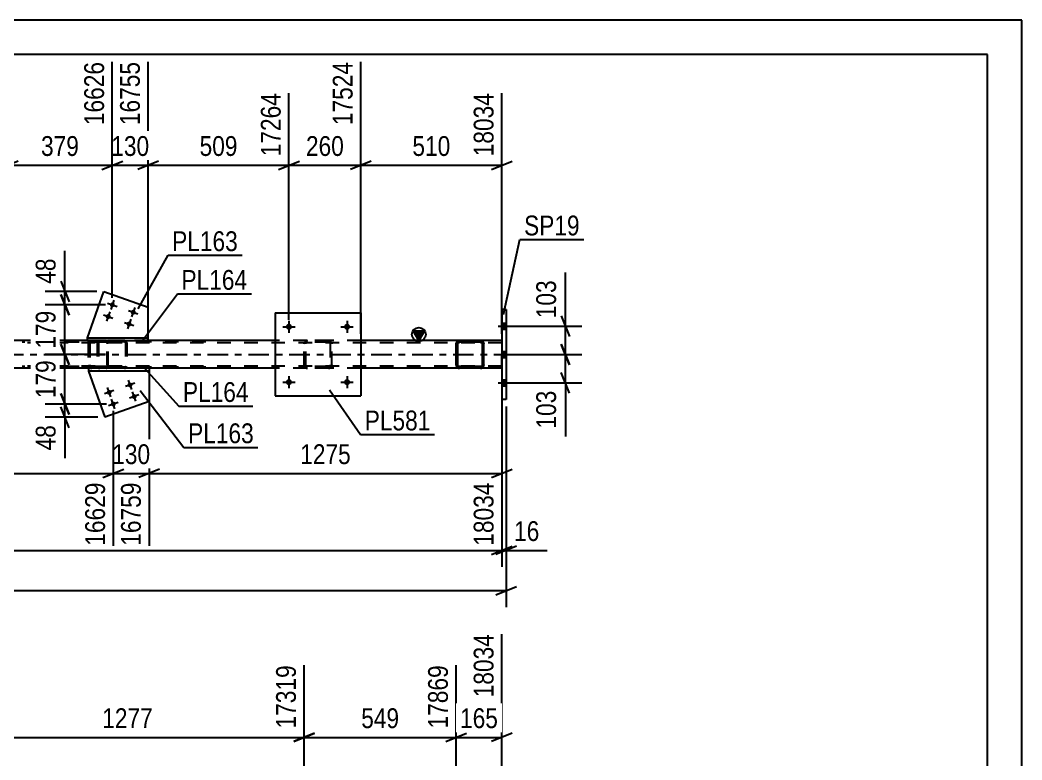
# Model space of a CAD drawing. Header units: millimetres. Extents: x 0 to 841, y 0 to 594.
# Drawn here: x 696.1 to 841, y 487.1 to 594 of the extents above; entities that cross this region are included whole.
import ezdxf

# ---------------------------------------------------------------- set-up
doc = ezdxf.new("R2010")
doc.units = ezdxf.units.MM
doc.linetypes.add('DXK_LINE_DOT2', pattern=[3.9198, 1.9599, -1.9599])
doc.linetypes.add('DXK_LINE_DOT3', pattern=[5.9187, 2.979, -0.9799, 0.9799, -0.9799])
doc.styles.add('Arial Narrow', font='ARIALN.TTF', dxfattribs={"height": 0.2})

# ---------------------------------------------------------------- blocks, each defined once
blk = doc.blocks.new('Unknown-318889357-1133')
at = {"color": 5, "linetype": 'Continuous'}
for p, q in [((841, 594), (0, 594)), ((841, 0), (841, 594)), ((836, 589), (5, 589)), ((836, 5), (836, 589))]:
    blk.add_line(p, q, dxfattribs=at)
blk = doc.blocks.new('Bolt-318889357-5203 - 5170')
at = {"linetype": 'Continuous'}
for points in [[(709.81, 552.74, -1), (709.13, 552.98, -1)], [(712.83, 551.67, -1), (712.15, 551.91, -1)], [(709.21, 551.04, -1), (708.53, 551.28, -1)], [(712.23, 549.97, -1), (711.55, 550.21, -1)]]:
    blk.add_hatch(color=1, dxfattribs=at).paths.add_polyline_path(points)
at = {"color": 1, "linetype": 'Continuous'}
for p, q in [((709.71, 553.54), (709.23, 552.18)), ((708.79, 553.1), (710.15, 552.62)), ((711.81, 552.03), (713.17, 551.55)), ((712.73, 552.47), (712.25, 551.11)), ((708.19, 551.4), (709.55, 550.92)), ((709.11, 551.84), (708.63, 550.48)), ((712.13, 550.77), (711.65, 549.41)), ((711.21, 550.33), (712.56, 549.85))]:
    blk.add_line(p, q, dxfattribs=at)
blk = doc.blocks.new('Bolt-318889357-5251 - 5170')
at = {"linetype": 'Continuous'}
for points in [[(735.45, 541.69, -1), (734.57, 541.69, -1)], [(743.85, 541.69, -1), (742.97, 541.69, -1)]]:
    blk.add_hatch(color=1, dxfattribs=at).paths.add_polyline_path(points)
at = {"color": 1, "linetype": 'Continuous'}
for p, q in [((735.01, 542.57), (735.01, 540.81)), ((743.41, 542.57), (743.41, 540.81)), ((734.13, 541.69), (735.89, 541.69)), ((742.53, 541.69), (744.29, 541.69))]:
    blk.add_line(p, q, dxfattribs=at)
blk = doc.blocks.new('Bolt-318889357-5192 - 5170')
at = {"linetype": 'Continuous'}
for points in [[(708.67, 540.1, -1), (709.35, 540.34, -1)], [(711.69, 541.17, -1), (712.37, 541.41, -1)], [(712.29, 539.48, -1), (712.97, 539.72, -1)], [(709.27, 538.41, -1), (709.95, 538.65, -1)]]:
    blk.add_hatch(color=1, dxfattribs=at).paths.add_polyline_path(points)
at = {"color": 1, "linetype": 'Continuous'}
for p, q in [((712.27, 540.61), (711.79, 541.97)), ((709.69, 540.47), (708.33, 539.98)), ((709.25, 539.55), (708.77, 540.9)), ((712.71, 541.53), (711.35, 541.05)), ((709.85, 537.85), (709.37, 539.21)), ((713.31, 539.84), (711.95, 539.36)), ((712.87, 538.92), (712.39, 540.28)), ((710.29, 538.77), (708.93, 538.29))]:
    blk.add_line(p, q, dxfattribs=at)
blk = doc.blocks.new('Part-318889357-5197 - 5170')
at = {"color": 2, "linetype": 'Continuous'}
for p, q in [((714.79, 543.69), (706.01, 543.69)), ((706.01, 543.69), (706.01, 543.29)), ((714.79, 543.29), (706.01, 543.29)), ((714.79, 543.69), (714.79, 543.29))]:
    blk.add_line(p, q, dxfattribs=at)
blk = doc.blocks.new('Part-318889357-5202 - 5170')
at = {"color": 2, "linetype": 'Continuous'}
for p, q in [((706.01, 543.29), (708.38, 536.61)), ((714.79, 543.29), (714.79, 538.88)), ((714.79, 538.88), (708.38, 536.61))]:
    blk.add_line(p, q, dxfattribs=at)
at = {"color": 7, "linetype": 'DXK_LINE_DOT2'}
blk.add_line((714.79, 543.29), (706.01, 543.29), dxfattribs=at)
blk = doc.blocks.new('Part-318889357-5208 - 5170')
at = {"color": 2, "linetype": 'Continuous'}
for p, q in [((705.87, 548.09), (708.24, 554.78)), ((708.24, 554.78), (714.65, 552.51)), ((714.65, 548.09), (714.65, 552.51))]:
    blk.add_line(p, q, dxfattribs=at)
at = {"color": 7, "linetype": 'DXK_LINE_DOT2'}
blk.add_line((705.87, 548.09), (714.65, 548.09), dxfattribs=at)
blk = doc.blocks.new('Bolt-318889357-5250 - 5170')
at = {"linetype": 'Continuous'}
for points in [[(735.45, 549.69, -1), (734.57, 549.69, -1)], [(743.85, 549.69, -1), (742.97, 549.69, -1)]]:
    blk.add_hatch(color=1, dxfattribs=at).paths.add_polyline_path(points)
at = {"color": 1, "linetype": 'Continuous'}
for p, q in [((735.01, 550.57), (735.01, 548.81)), ((743.41, 550.57), (743.41, 548.81)), ((734.13, 549.69), (735.89, 549.69)), ((742.53, 549.69), (744.29, 549.69))]:
    blk.add_line(p, q, dxfattribs=at)
blk = doc.blocks.new('Part-318889357-5302 - 5170')
at = {"color": 7, "linetype": 'DXK_LINE_DOT2'}
for p, q in [((737.51, 547.66), (737.69, 547.69)), ((737.69, 547.69), (737.51, 547.66)), ((740.73, 547.69), (737.69, 547.69)), ((740.73, 547.69), (740.91, 547.66)), ((740.91, 547.66), (740.73, 547.69)), ((737.21, 547.21), (737.25, 547.4)), ((737.25, 547.4), (737.21, 547.21)), ((737.21, 544.17), (737.21, 547.21)), ((737.45, 547.21), (737.47, 547.3)), ((737.45, 544.17), (737.45, 547.21)), ((737.47, 547.3), (737.52, 547.38)), ((737.52, 547.38), (737.6, 547.43)), ((737.6, 547.43), (737.69, 547.45)), ((740.73, 547.45), (737.69, 547.45)), ((740.73, 547.45), (740.82, 547.43)), ((740.82, 547.43), (740.9, 547.38)), ((740.9, 547.38), (740.95, 547.3)), ((740.95, 547.3), (740.97, 547.21)), ((740.97, 547.21), (740.97, 544.17)), ((741.17, 547.4), (741.21, 547.21)), ((741.21, 547.21), (741.17, 547.4)), ((741.21, 544.17), (741.21, 547.21)), ((737.25, 543.99), (737.21, 544.17)), ((737.21, 544.17), (737.25, 543.99)), ((737.47, 544.08), (737.45, 544.17)), ((737.52, 544), (737.47, 544.08)), ((737.69, 543.69), (737.51, 543.73)), ((737.51, 543.73), (737.69, 543.69)), ((737.6, 543.95), (737.52, 544)), ((737.69, 543.93), (737.6, 543.95)), ((740.73, 543.93), (737.69, 543.93)), ((740.73, 543.69), (737.69, 543.69)), ((740.82, 543.95), (740.73, 543.93)), ((740.91, 543.73), (740.73, 543.69)), ((740.73, 543.69), (740.91, 543.73)), ((740.9, 544), (740.82, 543.95)), ((740.95, 544.08), (740.9, 544)), ((740.97, 544.17), (740.95, 544.08)), ((741.21, 544.17), (741.17, 543.99)), ((741.17, 543.99), (741.21, 544.17))]:
    blk.add_line(p, q, dxfattribs=at)
for centre, start, end in [((737.69, 547.21), 112.5, 157.5), ((737.69, 547.21), 112.5, 157.5), ((740.73, 547.21), 22.5, 67.5), ((740.73, 547.21), 22.5, 67.5), ((737.69, 544.17), 202.5, 247.5), ((737.69, 544.17), 202.5, 247.5), ((740.73, 544.17), 292.5, 337.5), ((740.73, 544.17), 292.5, 337.5)]:
    blk.add_arc(centre, 0.48, start, end, dxfattribs=at)
blk = doc.blocks.new('Part-318889357-5436 - 5170')
at = {"color": 2, "linetype": 'Continuous'}
for p, q in [((733.01, 551.69), (733.01, 539.69)), ((733.01, 551.69), (745.41, 551.69)), ((745.41, 551.69), (745.41, 539.69)), ((733.01, 539.69), (745.41, 539.69))]:
    blk.add_line(p, q, dxfattribs=at)
blk = doc.blocks.new('Part-318889357-5325 - 5170')
at = {"color": 2, "linetype": 'Continuous'}
for p, q in [((705.87, 547.69), (705.87, 548.09)), ((705.87, 548.09), (714.65, 548.09)), ((705.87, 547.69), (714.65, 547.69)), ((714.65, 547.69), (714.65, 548.09))]:
    blk.add_line(p, q, dxfattribs=at)
blk = doc.blocks.new('Part-318889357-5357 - 5170')
at = {"color": 2, "linetype": 'Continuous'}
for p, q in [((766.43, 552.19), (765.79, 552.19)), ((765.79, 552.19), (765.79, 539.19)), ((766.43, 552.19), (766.43, 539.19)), ((766.43, 539.19), (765.79, 539.19))]:
    blk.add_line(p, q, dxfattribs=at)
blk = doc.blocks.new('Part-318889357-5371 - 5170')
at = {"color": 7, "linetype": 'DXK_LINE_DOT2'}
for p, q in [((708.58, 547.69), (696.42, 547.69)), ((706.49, 547.69), (706.29, 547.66)), ((707.3, 547.45), (707.3, 547.69)), ((708.68, 547.66), (708.58, 547.69)), ((708.77, 547.55), (708.68, 547.66)), ((708.58, 547.45), (696.42, 547.45)), ((706, 547.3), (705.98, 547.21)), ((705.98, 547.21), (705.98, 544.17)), ((706.02, 547.4), (706, 547.3)), ((706.23, 547.21), (706.25, 547.3)), ((706.23, 547.21), (706.23, 544.17)), ((706.25, 547.3), (706.31, 547.38)), ((706.31, 547.38), (706.39, 547.43)), ((706.39, 547.43), (706.49, 547.45)), ((708.58, 547.45), (708.63, 547.43)), ((708.63, 547.43), (708.67, 547.38)), ((708.67, 547.38), (708.7, 547.3)), ((708.7, 547.3), (708.71, 547.21)), ((708.71, 544.17), (708.71, 547.21)), ((708.83, 547.4), (708.77, 547.55)), ((708.85, 547.21), (708.83, 547.4)), ((708.85, 544.17), (708.85, 547.21)), ((708.58, 543.93), (696.42, 543.93)), ((708.58, 543.69), (696.42, 543.69)), ((705.98, 544.17), (706, 544.09)), ((706, 544.09), (706.02, 543.99)), ((706.25, 544.08), (706.23, 544.17)), ((706.31, 544), (706.25, 544.08)), ((706.29, 543.73), (706.49, 543.69)), ((706.39, 543.95), (706.31, 544)), ((706.49, 543.93), (706.39, 543.95)), ((707.3, 543.69), (707.3, 543.93)), ((708.63, 543.95), (708.58, 543.93)), ((708.58, 543.69), (708.68, 543.73)), ((708.67, 544), (708.63, 543.95)), ((708.7, 544.08), (708.67, 544)), ((708.68, 543.73), (708.77, 543.83)), ((708.71, 544.17), (708.7, 544.08)), ((708.77, 543.83), (708.83, 543.99)), ((708.83, 543.99), (708.85, 544.17))]:
    blk.add_line(p, q, dxfattribs=at)
for centre, start, end in [((706.47, 547.2), 111.1941, 156.1506), ((706.47, 544.19), 203.8494, 248.8059)]:
    blk.add_arc(centre, 0.492, start, end, dxfattribs=at)
blk = doc.blocks.new('Part-318889357-5373 - 5170')
at = {"color": 7, "linetype": 'DXK_LINE_DOT2'}
for p, q in [((707.64, 547.69), (707.51, 547.67)), ((722.97, 547.69), (707.64, 547.69)), ((711.35, 547.67), (711.22, 547.69)), ((707.33, 547.49), (707.3, 547.37)), ((707.3, 547.37), (707.3, 544.01)), ((707.47, 547.37), (707.48, 547.43)), ((707.47, 547.37), (707.47, 544.01)), ((707.48, 547.43), (707.52, 547.49)), ((707.52, 547.49), (707.58, 547.52)), ((707.58, 547.52), (707.64, 547.53)), ((722.97, 547.53), (707.64, 547.53)), ((711.22, 547.53), (711.28, 547.52)), ((711.28, 547.52), (711.31, 547.5)), ((711.31, 547.5), (711.34, 547.49)), ((711.34, 547.49), (711.37, 547.43)), ((711.37, 547.43), (711.39, 547.37)), ((711.39, 547.37), (711.39, 544.01)), ((711.56, 547.37), (711.53, 547.49)), ((711.56, 547.37), (711.56, 544.01)), ((707.3, 544.01), (707.33, 543.89)), ((707.48, 543.95), (707.47, 544.01)), ((707.52, 543.9), (707.48, 543.95)), ((707.51, 543.72), (707.64, 543.69)), ((707.52, 543.9), (707.55, 543.88)), ((707.55, 543.88), (707.58, 543.86)), ((707.58, 543.86), (707.64, 543.85)), ((722.97, 543.85), (707.64, 543.85)), ((722.97, 543.69), (707.64, 543.69)), ((711.28, 543.86), (711.22, 543.85)), ((711.22, 543.69), (711.35, 543.72)), ((711.34, 543.9), (711.28, 543.86)), ((711.37, 543.95), (711.34, 543.9)), ((711.39, 544.01), (711.37, 543.95)), ((711.53, 543.89), (711.56, 544.01))]:
    blk.add_line(p, q, dxfattribs=at)
for centre, start, end in [((707.63, 547.36), 110.7583, 155.68), ((711.23, 547.36), 24.32, 69.2417), ((707.63, 544.03), 204.32, 249.2417), ((711.23, 544.03), 290.7583, 335.68)]:
    blk.add_arc(centre, 0.331, start, end, dxfattribs=at)
blk = doc.blocks.new('Bolt-318889357-5417 - 5170')
at = {"linetype": 'Continuous'}
for points in [[(766.43, 549.35), (766.43, 550.23), (765.79, 550.23), (765.79, 549.35)], [(766.43, 549.35), (766.43, 550.23), (765.79, 550.23), (765.79, 549.35)], [(766.43, 549.35), (766.43, 550.23), (765.79, 550.23), (765.79, 549.35)], [(766.43, 545.23), (766.43, 546.11), (765.79, 546.11), (765.79, 545.23)], [(766.43, 545.23), (766.43, 546.11), (765.79, 546.11), (765.79, 545.23)], [(766.43, 541.15), (766.43, 542.03), (765.79, 542.03), (765.79, 541.15)], [(766.43, 541.15), (766.43, 542.03), (765.79, 542.03), (765.79, 541.15)], [(766.43, 541.15), (766.43, 542.03), (765.79, 542.03), (765.79, 541.15)]]:
    blk.add_hatch(color=1, dxfattribs=at).paths.add_polyline_path(points)
at = {"color": 1, "linetype": 'Continuous'}
for p, q in [((765.27, 549.79), (768.59, 549.79)), ((765.27, 549.79), (768.59, 549.79)), ((765.27, 549.79), (768.59, 549.79)), ((765.79, 550.23), (766.43, 550.23)), ((765.79, 550.23), (766.43, 550.23)), ((765.79, 550.23), (766.43, 550.23)), ((765.79, 549.35), (766.43, 549.35)), ((765.79, 549.35), (766.43, 549.35)), ((765.79, 549.35), (766.43, 549.35)), ((765.27, 545.67), (768.59, 545.67)), ((765.27, 545.67), (768.59, 545.67)), ((765.79, 546.11), (766.43, 546.11)), ((765.79, 546.11), (766.43, 546.11)), ((765.79, 545.23), (766.43, 545.23)), ((765.79, 545.23), (766.43, 545.23)), ((765.79, 542.03), (766.43, 542.03)), ((765.79, 542.03), (766.43, 542.03)), ((765.79, 542.03), (766.43, 542.03)), ((765.27, 541.59), (768.59, 541.59)), ((765.27, 541.59), (768.59, 541.59)), ((765.27, 541.59), (768.59, 541.59)), ((765.79, 541.15), (766.43, 541.15)), ((765.79, 541.15), (766.43, 541.15)), ((765.79, 541.15), (766.43, 541.15))]:
    blk.add_line(p, q, dxfattribs=at)
blk = doc.blocks.new('Part-318889357-5424 - 5170')
at = {"linetype": 'Continuous'}
blk.add_hatch(color=2, dxfattribs=at).paths.add_polyline_path([(753.79, 547.69), (752.99, 549.09), (754.59, 549.09)])
at = {"color": 2, "linetype": 'Continuous'}
for p, q in [((753.79, 547.69), (752.99, 549.09)), ((752.99, 549.09), (754.59, 549.09)), ((754.59, 549.09), (753.79, 547.69)), ((705.87, 547.69), (694.33, 547.69)), ((733.01, 547.69), (714.65, 547.69)), ((765.79, 547.69), (745.41, 547.69)), ((706.01, 543.69), (694.33, 543.69)), ((733.01, 543.69), (714.79, 543.69)), ((759.64, 543.69), (745.41, 543.69)), ((765.79, 543.69), (762.73, 543.69))]:
    blk.add_line(p, q, dxfattribs=at)
at = {"color": 7, "linetype": 'DXK_LINE_DOT2'}
for p, q in [((714.65, 547.69), (705.87, 547.69)), ((745.41, 547.69), (733.01, 547.69)), ((765.79, 543.69), (765.79, 547.69)), ((765.79, 547.37), (101.76, 547.37)), ((765.79, 544.01), (101.76, 544.01)), ((714.79, 543.69), (706.01, 543.69)), ((745.41, 543.69), (733.01, 543.69)), ((762.73, 543.69), (759.64, 543.69))]:
    blk.add_line(p, q, dxfattribs=at)
at = {"color": 7, "linetype": 'DXK_LINE_DOT3'}
blk.add_line((101.76, 545.69), (765.79, 545.69), dxfattribs=at)
at = {"color": 2, "linetype": 'Continuous'}
blk.add_circle((753.79, 548.59), 1, dxfattribs=at)
blk = doc.blocks.new('Part-318889357-5437 - 5170')
at = {"color": 2, "linetype": 'Continuous'}
for p, q in [((759.67, 547.69), (759.48, 547.65)), ((762.71, 547.69), (759.67, 547.69)), ((762.89, 547.65), (762.71, 547.69)), ((759.22, 547.39), (759.19, 547.21)), ((759.19, 544.17), (759.19, 547.21)), ((759.43, 547.21), (759.44, 547.3)), ((759.43, 544.17), (759.43, 547.21)), ((759.44, 547.3), (759.5, 547.38)), ((759.5, 547.38), (759.57, 547.43)), ((759.57, 547.43), (759.67, 547.45)), ((762.71, 547.45), (759.67, 547.45)), ((762.71, 547.45), (762.8, 547.43)), ((762.8, 547.43), (762.88, 547.38)), ((762.88, 547.38), (762.93, 547.3)), ((762.93, 547.3), (762.95, 547.21)), ((762.95, 547.21), (762.95, 544.17)), ((763.19, 547.21), (763.15, 547.39)), ((763.19, 544.17), (763.19, 547.21)), ((759.19, 544.17), (759.22, 543.98)), ((759.44, 544.07), (759.43, 544.17)), ((759.5, 544), (759.44, 544.07)), ((759.48, 543.72), (759.67, 543.69)), ((759.57, 543.95), (759.5, 544)), ((759.67, 543.93), (759.57, 543.95)), ((762.71, 543.93), (759.67, 543.93)), ((762.71, 543.69), (759.67, 543.69)), ((762.8, 543.95), (762.71, 543.93)), ((762.71, 543.69), (762.89, 543.72)), ((762.88, 544), (762.8, 543.95)), ((762.93, 544.07), (762.88, 544)), ((762.95, 544.17), (762.93, 544.07)), ((763.15, 543.98), (763.19, 544.17))]:
    blk.add_line(p, q, dxfattribs=at)
at = {"color": 7, "linetype": 'DXK_LINE_DOT2'}
for p, q in [((759.48, 547.65), (759.67, 547.69)), ((762.71, 547.69), (762.89, 547.65)), ((759.19, 547.21), (759.22, 547.39)), ((763.15, 547.39), (763.19, 547.21)), ((759.22, 543.98), (759.19, 544.17)), ((759.67, 543.69), (759.48, 543.72)), ((762.89, 543.72), (762.71, 543.69)), ((763.19, 544.17), (763.15, 543.98))]:
    blk.add_line(p, q, dxfattribs=at)
at = {"color": 2, "linetype": 'Continuous'}
for centre, start, end in [((759.67, 547.21), 112.5, 157.5), ((762.71, 547.21), 22.5, 67.5), ((759.67, 544.17), 202.5, 247.5), ((762.71, 544.17), 292.5, 337.5)]:
    blk.add_arc(centre, 0.48, start, end, dxfattribs=at)
at = {"color": 7, "linetype": 'DXK_LINE_DOT2'}
for centre, start, end in [((759.67, 547.21), 112.5, 157.5), ((762.71, 547.21), 22.5, 67.5), ((759.67, 544.17), 202.5, 247.5), ((762.71, 544.17), 292.5, 337.5)]:
    blk.add_arc(centre, 0.48, start, end, dxfattribs=at)
blk = doc.blocks.new('StraightDimension-318889357-5509 - 5170')
at = {"color": 7, "linetype": 'Continuous'}
for p, q in [((714.79, 542.29), (714.79, 518.06)), ((765.79, 542.69), (765.79, 518.06)), ((716.29, 529.1), (713.29, 527.9)), ((764.29, 527.9), (767.29, 529.1)), ((714.79, 528.5), (765.79, 528.5))]:
    blk.add_line(p, q, dxfattribs=at)
at = {"color": 0}
blk.add_wipeout([(744.55, 529.25), (744.55, 533.45), (736.04, 533.45), (736.04, 529.25)], dxfattribs=at)
at = {"color": 3, "style": 'Arial Narrow'}
blk.add_text('1275', height=2.863, dxfattribs=at).set_placement((736.64, 529.85))
at = {"color": 0, "linetype": 'Continuous'}
blk.add_wipeout([(765.19, 527.8), (760.99, 527.8), (760.99, 517.46), (765.19, 517.46)], dxfattribs=at)
at = {"color": 3, "linetype": 'Continuous', "style": 'Arial Narrow'}
blk.add_text('18034', height=2.863, rotation=90.0002, dxfattribs=at).set_placement((764.59, 518.06))
blk = doc.blocks.new('StraightDimension-318889357-5513 - 5170')
at = {"color": 7, "linetype": 'Continuous'}
for p, q in [((714.79, 542.29), (714.79, 518.06)), ((709.61, 537.53), (709.61, 518.06)), ((708.11, 527.9), (711.11, 529.1)), ((716.29, 529.1), (713.29, 527.9)), ((709.61, 528.5), (714.79, 528.5))]:
    blk.add_line(p, q, dxfattribs=at)
at = {"color": 0}
blk.add_wipeout([(715.54, 529.25), (715.54, 533.45), (708.86, 533.45), (708.86, 529.25)], dxfattribs=at)
at = {"color": 0, "linetype": 'Continuous'}
blk.add_wipeout([(714.19, 527.8), (709.99, 527.8), (709.99, 517.46), (714.19, 517.46)], dxfattribs=at)
at = {"color": 3, "style": 'Arial Narrow'}
blk.add_text('130', height=2.863, dxfattribs=at).set_placement((709.46, 529.85))
at = {"color": 3, "linetype": 'Continuous', "style": 'Arial Narrow'}
blk.add_text('16759', height=2.863, rotation=90.0002, dxfattribs=at).set_placement((713.59, 518.06))
blk = doc.blocks.new('StraightDimension-318889357-5519 - 5170')
at = {"color": 7, "linetype": 'Continuous'}
for p, q in [((709.61, 537.53), (709.61, 518.06)), ((708.11, 527.9), (711.11, 529.1)), ((59.84, 528.5), (709.61, 528.5))]:
    blk.add_line(p, q, dxfattribs=at)
at = {"color": 0, "linetype": 'Continuous'}
blk.add_wipeout([(709.01, 527.8), (704.81, 527.8), (704.81, 517.46), (709.01, 517.46)], dxfattribs=at)
at = {"color": 3, "linetype": 'Continuous', "style": 'Arial Narrow'}
blk.add_text('16629', height=2.863, rotation=90.0002, dxfattribs=at).set_placement((708.41, 518.06))
blk = doc.blocks.new('StraightDimension-318889357-5526 - 5170')
at = {"color": 7, "linetype": 'Continuous'}
for p, q in [((774.38, 547.19), (775.58, 544.19)), ((767.91, 545.69), (777.38, 545.69)), ((774.98, 541.59), (774.98, 545.69)), ((775.58, 540.09), (774.38, 543.09)), ((768.25, 541.59), (777.38, 541.59)), ((774.98, 541.59), (774.98, 533.86)), ((774.98, 541.59), (774.98, 533.86))]:
    blk.add_line(p, q, dxfattribs=at)
at = {"color": 0}
blk.add_wipeout([(774.23, 541.07), (770.03, 541.07), (770.03, 534.38), (774.23, 534.38)], dxfattribs=at)
at = {"color": 3, "style": 'Arial Narrow'}
blk.add_text('103', height=2.863, rotation=90.0002, dxfattribs=at).set_placement((773.63, 534.98))
blk = doc.blocks.new('StraightDimension-318889357-5539 - 5170')
at = {"color": 7, "linetype": 'Continuous'}
for p, q in [((774.98, 549.79), (774.98, 557.53)), ((774.98, 549.79), (774.98, 557.53)), ((774.38, 551.29), (775.58, 548.29)), ((767.91, 549.79), (777.38, 549.79)), ((774.98, 545.69), (774.98, 549.79)), ((775.58, 544.19), (774.38, 547.19)), ((767.91, 545.69), (777.38, 545.69))]:
    blk.add_line(p, q, dxfattribs=at)
at = {"color": 0}
blk.add_wipeout([(774.23, 557), (770.03, 557), (770.03, 550.32), (774.23, 550.32)], dxfattribs=at)
at = {"color": 3, "style": 'Arial Narrow'}
blk.add_text('103', height=2.863, rotation=90.0002, dxfattribs=at).set_placement((773.63, 550.92))
blk = doc.blocks.new('StraightDimension-318889357-5553 - 5170')
at = {"color": 7, "linetype": 'Continuous'}
for p, q in [((766.43, 538.19), (766.43, 509.17)), ((59.2, 511.57), (766.43, 511.57)), ((764.93, 510.97), (767.93, 512.17))]:
    blk.add_line(p, q, dxfattribs=at)
blk = doc.blocks.new('StraightDimension-318889357-16050 - 5170')
at = {"color": 7, "linetype": 'Continuous'}
for p, q in [((765.79, 538.19), (765.79, 514.99)), ((766.43, 538.19), (766.43, 514.99)), ((764.29, 516.79), (767.29, 517.99)), ((767.93, 517.99), (764.93, 516.79)), ((765.79, 517.39), (766.43, 517.39)), ((766.43, 517.39), (772.34, 517.39)), ((766.43, 517.39), (772.34, 517.39))]:
    blk.add_line(p, q, dxfattribs=at)
at = {"color": 0}
blk.add_wipeout([(771.82, 518.14), (771.82, 522.34), (766.96, 522.34), (766.96, 518.14)], dxfattribs=at)
at = {"color": 3, "style": 'Arial Narrow'}
blk.add_text('16', height=2.863, dxfattribs=at).set_placement((767.56, 518.74))
blk = doc.blocks.new('StraightDimension-318889357-16051 - 5170')
at = {"color": 7, "linetype": 'Continuous'}
for p, q in [((765.79, 538.19), (765.79, 514.99)), ((59.84, 517.39), (765.79, 517.39)), ((764.29, 516.79), (767.29, 517.99))]:
    blk.add_line(p, q, dxfattribs=at)
blk = doc.blocks.new('StraightDimension-318889357-20671 - 5170')
at = {"color": 7, "linetype": 'Continuous'}
for p, q in [((702.61, 554.78), (702.61, 560.68)), ((702.61, 554.78), (702.61, 560.68)), ((702.01, 556.28), (703.21, 553.28)), ((707.24, 554.78), (699.76, 554.78)), ((703.21, 551.36), (702.01, 554.36)), ((702.61, 552.86), (702.61, 554.78)), ((708.47, 552.86), (699.76, 552.86))]:
    blk.add_line(p, q, dxfattribs=at)
at = {"color": 0}
blk.add_wipeout([(701.86, 560.16), (697.66, 560.16), (697.66, 555.3), (701.86, 555.3)], dxfattribs=at)
at = {"color": 3, "style": 'Arial Narrow'}
blk.add_text('48', height=2.863, rotation=90.0002, dxfattribs=at).set_placement((701.26, 555.9))
blk = doc.blocks.new('StraightDimension-318889357-20672 - 5170')
at = {"color": 7, "linetype": 'Continuous'}
for p, q in [((702.01, 554.36), (703.21, 551.36)), ((708.47, 552.86), (699.76, 552.86)), ((702.61, 545.69), (702.61, 552.86)), ((703.21, 544.19), (702.01, 547.19)), ((708.48, 545.69), (699.76, 545.69))]:
    blk.add_line(p, q, dxfattribs=at)
at = {"color": 0}
blk.add_wipeout([(701.86, 552.62), (697.66, 552.62), (697.66, 545.93), (701.86, 545.93)], dxfattribs=at)
at = {"color": 3, "style": 'Arial Narrow'}
blk.add_text('179', height=2.863, rotation=90.0002, dxfattribs=at).set_placement((701.26, 546.53))
blk = doc.blocks.new('StraightDimension-318889357-20673 - 5170')
at = {"color": 7, "linetype": 'Continuous'}
for p, q in [((702.01, 547.19), (703.21, 544.19)), ((708.48, 545.69), (699.76, 545.69)), ((702.61, 538.53), (702.61, 545.69)), ((703.21, 537.03), (702.01, 540.03)), ((708.61, 538.53), (699.76, 538.53))]:
    blk.add_line(p, q, dxfattribs=at)
at = {"color": 0}
blk.add_wipeout([(701.86, 545.45), (697.66, 545.45), (697.66, 538.77), (701.86, 538.77)], dxfattribs=at)
at = {"color": 3, "style": 'Arial Narrow'}
blk.add_text('179', height=2.863, rotation=90.0002, dxfattribs=at).set_placement((701.26, 539.37))
blk = doc.blocks.new('StraightDimension-318889357-20674 - 5170')
at = {"color": 7, "linetype": 'Continuous'}
for p, q in [((702.01, 540.03), (703.21, 537.03)), ((708.61, 538.53), (699.76, 538.53)), ((703.21, 535.11), (702.01, 538.11)), ((702.61, 536.61), (702.61, 538.53)), ((707.38, 536.61), (699.76, 536.61)), ((702.61, 536.61), (702.61, 530.7)), ((702.61, 536.61), (702.61, 530.7))]:
    blk.add_line(p, q, dxfattribs=at)
at = {"color": 0}
blk.add_wipeout([(701.86, 536.08), (697.66, 536.08), (697.66, 531.23), (701.86, 531.23)], dxfattribs=at)
at = {"color": 3, "style": 'Arial Narrow'}
blk.add_text('48', height=2.863, rotation=90.0002, dxfattribs=at).set_placement((701.26, 531.83))
blk = doc.blocks.new('StraightDimension-318889357-23604 - 5170')
at = {"color": 7, "linetype": 'Continuous'}
for p, q in [((745.41, 548.69), (745.41, 587.96)), ((765.79, 548.69), (765.79, 583.46)), ((746.91, 573.62), (743.91, 572.42)), ((745.41, 573.02), (765.79, 573.02)), ((764.29, 572.42), (767.29, 573.62))]:
    blk.add_line(p, q, dxfattribs=at)
at = {"color": 0}
blk.add_wipeout([(758.94, 573.77), (758.94, 577.97), (752.26, 577.97), (752.26, 573.77)], dxfattribs=at)
at = {"color": 3, "style": 'Arial Narrow'}
blk.add_text('510', height=2.863, dxfattribs=at).set_placement((752.86, 574.37))
at = {"color": 0, "linetype": 'Continuous'}
blk.add_wipeout([(765.19, 584.06), (760.99, 584.06), (760.99, 573.72), (765.19, 573.72)], dxfattribs=at)
at = {"color": 3, "linetype": 'Continuous', "style": 'Arial Narrow'}
blk.add_text('18034', height=2.863, rotation=90.0002, dxfattribs=at).set_placement((764.59, 574.32))
blk = doc.blocks.new('StraightDimension-318889357-23605 - 5170')
at = {"color": 7, "linetype": 'Continuous'}
for p, q in [((745.41, 548.69), (745.41, 587.96)), ((735.01, 550.69), (735.01, 583.46)), ((733.51, 572.42), (736.51, 573.62)), ((735.01, 573.02), (745.41, 573.02)), ((746.91, 573.62), (743.91, 572.42))]:
    blk.add_line(p, q, dxfattribs=at)
at = {"color": 0}
blk.add_wipeout([(743.55, 573.77), (743.55, 577.97), (736.87, 577.97), (736.87, 573.77)], dxfattribs=at)
at = {"color": 3, "style": 'Arial Narrow'}
blk.add_text('260', height=2.863, dxfattribs=at).set_placement((737.47, 574.37))
at = {"color": 0, "linetype": 'Continuous'}
blk.add_wipeout([(744.81, 588.56), (740.61, 588.56), (740.61, 578.22), (744.81, 578.22)], dxfattribs=at)
at = {"color": 3, "linetype": 'Continuous', "style": 'Arial Narrow'}
blk.add_text('17524', height=2.863, rotation=90.0002, dxfattribs=at).set_placement((744.21, 578.82))
blk = doc.blocks.new('StraightDimension-318889357-23606 - 5170')
at = {"color": 7, "linetype": 'Continuous'}
for p, q in [((714.65, 549.09), (714.65, 587.96)), ((735.01, 550.69), (735.01, 583.46)), ((716.15, 573.62), (713.15, 572.42)), ((714.65, 573.02), (735.01, 573.02)), ((733.51, 572.42), (736.51, 573.62))]:
    blk.add_line(p, q, dxfattribs=at)
at = {"color": 0}
blk.add_wipeout([(728.17, 573.77), (728.17, 577.97), (721.49, 577.97), (721.49, 573.77)], dxfattribs=at)
at = {"color": 3, "style": 'Arial Narrow'}
blk.add_text('509', height=2.863, dxfattribs=at).set_placement((722.09, 574.37))
at = {"color": 0, "linetype": 'Continuous'}
blk.add_wipeout([(734.41, 584.06), (730.21, 584.06), (730.21, 573.72), (734.41, 573.72)], dxfattribs=at)
at = {"color": 3, "linetype": 'Continuous', "style": 'Arial Narrow'}
blk.add_text('17264', height=2.863, rotation=90.0002, dxfattribs=at).set_placement((733.81, 574.32))
blk = doc.blocks.new('StraightDimension-318889357-23607 - 5170')
at = {"color": 7, "linetype": 'Continuous'}
for p, q in [((709.47, 553.86), (709.47, 587.96)), ((714.65, 549.09), (714.65, 587.96)), ((707.97, 572.42), (710.97, 573.62)), ((709.47, 573.02), (714.65, 573.02)), ((716.15, 573.62), (713.15, 572.42))]:
    blk.add_line(p, q, dxfattribs=at)
at = {"color": 0}
blk.add_wipeout([(715.4, 573.77), (715.4, 577.97), (708.72, 577.97), (708.72, 573.77)], dxfattribs=at)
at = {"color": 3, "style": 'Arial Narrow'}
blk.add_text('130', height=2.863, dxfattribs=at).set_placement((709.32, 574.37))
at = {"color": 0, "linetype": 'Continuous'}
blk.add_wipeout([(714.05, 588.56), (709.85, 588.56), (709.85, 578.22), (714.05, 578.22)], dxfattribs=at)
at = {"color": 3, "linetype": 'Continuous', "style": 'Arial Narrow'}
blk.add_text('16755', height=2.863, rotation=90.0002, dxfattribs=at).set_placement((713.45, 578.82))
blk = doc.blocks.new('StraightDimension-318889357-23608 - 5170')
at = {"color": 7, "linetype": 'Continuous'}
for p, q in [((694.33, 548.69), (694.33, 587.96)), ((709.47, 553.86), (709.47, 587.96)), ((695.83, 573.62), (692.83, 572.42)), ((694.33, 573.02), (709.47, 573.02)), ((707.97, 572.42), (710.97, 573.62))]:
    blk.add_line(p, q, dxfattribs=at)
at = {"color": 0}
blk.add_wipeout([(705.24, 573.77), (705.24, 577.97), (698.56, 577.97), (698.56, 573.77)], dxfattribs=at)
at = {"color": 3, "style": 'Arial Narrow'}
blk.add_text('379', height=2.863, dxfattribs=at).set_placement((699.16, 574.37))
at = {"color": 0, "linetype": 'Continuous'}
blk.add_wipeout([(708.87, 588.56), (704.67, 588.56), (704.67, 578.22), (708.87, 578.22)], dxfattribs=at)
at = {"color": 3, "linetype": 'Continuous', "style": 'Arial Narrow'}
blk.add_text('16626', height=2.863, rotation=90.0002, dxfattribs=at).set_placement((708.27, 578.82))
blk = doc.blocks.new('StraightDimension-318889357-24956 - 3336')
at = {"color": 7, "linetype": 'Continuous'}
for p, q in [((737.21, 449.8), (737.21, 500.8)), ((759.19, 450.52), (759.19, 500.8)), ((738.71, 490.96), (735.71, 489.76)), ((737.21, 490.36), (759.19, 490.36)), ((757.69, 489.76), (760.69, 490.96))]:
    blk.add_line(p, q, dxfattribs=at)
at = {"color": 0}
blk.add_wipeout([(751.54, 491.11), (751.54, 495.31), (744.86, 495.31), (744.86, 491.11)], dxfattribs=at)
at = {"color": 3, "style": 'Arial Narrow'}
blk.add_text('549', height=2.863, dxfattribs=at).set_placement((745.46, 491.71))
at = {"color": 0, "linetype": 'Continuous'}
blk.add_wipeout([(758.59, 501.4), (754.39, 501.4), (754.39, 491.06), (758.59, 491.06)], dxfattribs=at)
at = {"color": 3, "linetype": 'Continuous', "style": 'Arial Narrow'}
blk.add_text('17869', height=2.863, rotation=90.0002, dxfattribs=at).set_placement((757.99, 491.66))
blk = doc.blocks.new('StraightDimension-318889357-24955 - 3336')
at = {"color": 7, "linetype": 'Continuous'}
for p, q in [((765.79, 442.69), (765.79, 505.3)), ((759.19, 450.52), (759.19, 500.8)), ((757.69, 489.76), (760.69, 490.96)), ((759.19, 490.36), (765.79, 490.36)), ((767.29, 490.96), (764.29, 489.76))]:
    blk.add_line(p, q, dxfattribs=at)
at = {"color": 0}
blk.add_wipeout([(765.83, 491.11), (765.83, 495.31), (759.15, 495.31), (759.15, 491.11)], dxfattribs=at)
at = {"color": 3, "style": 'Arial Narrow'}
blk.add_text('165', height=2.863, dxfattribs=at).set_placement((759.75, 491.71))
at = {"color": 0, "linetype": 'Continuous'}
blk.add_wipeout([(765.19, 505.9), (760.99, 505.9), (760.99, 495.56), (765.19, 495.56)], dxfattribs=at)
at = {"color": 3, "linetype": 'Continuous', "style": 'Arial Narrow'}
blk.add_text('18034', height=2.863, rotation=90.0002, dxfattribs=at).set_placement((764.59, 496.16))
blk = doc.blocks.new('StraightDimension-318889357-24957 - 3336')
at = {"color": 7, "linetype": 'Continuous'}
for p, q in [((686.13, 450.53), (686.13, 500.8)), ((737.21, 449.8), (737.21, 500.8)), ((687.63, 490.96), (684.63, 489.76)), ((686.13, 490.36), (737.21, 490.36)), ((735.71, 489.76), (738.71, 490.96))]:
    blk.add_line(p, q, dxfattribs=at)
at = {"color": 0}
blk.add_wipeout([(715.92, 491.11), (715.92, 495.31), (707.41, 495.31), (707.41, 491.11)], dxfattribs=at)
at = {"color": 3, "style": 'Arial Narrow'}
blk.add_text('1277', height=2.863, dxfattribs=at).set_placement((708.01, 491.71))
at = {"color": 0, "linetype": 'Continuous'}
blk.add_wipeout([(736.61, 501.4), (732.41, 501.4), (732.41, 491.06), (736.61, 491.06)], dxfattribs=at)
at = {"color": 3, "linetype": 'Continuous', "style": 'Arial Narrow'}
blk.add_text('17319', height=2.863, rotation=90.0002, dxfattribs=at).set_placement((736.01, 491.66))
blk = doc.blocks.new('Mark-318889357-5193 - 5170')
at = {"color": 0}
blk.add_wipeout([(729.19, 538.83), (729.19, 541.83), (719.68, 541.83), (719.68, 538.83)], dxfattribs=at)
blk.add_wipeout([(729.19, 538.83), (729.19, 541.83), (719.68, 541.83), (719.68, 538.83)], dxfattribs=at)
at = {"color": 30, "linetype": 'Continuous'}
for p, q in [((714.15, 543.66), (719.08, 538.23)), ((719.08, 538.23), (729.79, 538.23))]:
    blk.add_line(p, q, dxfattribs=at)
at = {"color": 3, "style": 'Arial Narrow'}
blk.add_text('PL164', height=2.863, dxfattribs=at).set_placement((719.68, 538.83))
blk = doc.blocks.new('Mark-318889357-5198 - 5170')
at = {"color": 0}
blk.add_wipeout([(729.93, 532.87), (729.93, 535.87), (720.43, 535.87), (720.43, 532.87)], dxfattribs=at)
blk.add_wipeout([(729.93, 532.87), (729.93, 535.87), (720.43, 535.87), (720.43, 532.87)], dxfattribs=at)
at = {"color": 30, "linetype": 'Continuous'}
for p, q in [((713.48, 540.46), (719.83, 532.27)), ((719.83, 532.27), (730.53, 532.27))]:
    blk.add_line(p, q, dxfattribs=at)
at = {"color": 3, "style": 'Arial Narrow'}
blk.add_text('PL163', height=2.863, dxfattribs=at).set_placement((720.43, 532.87))
blk = doc.blocks.new('Mark-318889357-5204 - 5170')
at = {"color": 0}
blk.add_wipeout([(727.62, 560.62), (727.62, 563.62), (718.12, 563.62), (718.12, 560.62)], dxfattribs=at)
blk.add_wipeout([(727.62, 560.62), (727.62, 563.62), (718.12, 563.62), (718.12, 560.62)], dxfattribs=at)
at = {"color": 30, "linetype": 'Continuous'}
for p, q in [((713.22, 552.28), (717.52, 560.02)), ((717.52, 560.02), (728.22, 560.02))]:
    blk.add_line(p, q, dxfattribs=at)
at = {"color": 3, "style": 'Arial Narrow'}
blk.add_text('PL163', height=2.863, dxfattribs=at).set_placement((718.12, 560.62))
blk = doc.blocks.new('Mark-318889357-5321 - 5170')
at = {"color": 0}
blk.add_wipeout([(728.97, 555.03), (728.97, 558.03), (719.47, 558.03), (719.47, 555.03)], dxfattribs=at)
blk.add_wipeout([(728.97, 555.03), (728.97, 558.03), (719.47, 558.03), (719.47, 555.03)], dxfattribs=at)
at = {"color": 30, "linetype": 'Continuous'}
for p, q in [((713.82, 547.72), (718.87, 554.43)), ((718.87, 554.43), (729.57, 554.43))]:
    blk.add_line(p, q, dxfattribs=at)
at = {"color": 3, "style": 'Arial Narrow'}
blk.add_text('PL164', height=2.863, dxfattribs=at).set_placement((719.47, 555.03))
blk = doc.blocks.new('Mark-318889357-5353 - 5170')
at = {"color": 0}
blk.add_wipeout([(777.05, 562.89), (777.05, 565.89), (769.01, 565.89), (769.01, 562.89)], dxfattribs=at)
blk.add_wipeout([(777.05, 562.89), (777.05, 565.89), (769.01, 565.89), (769.01, 562.89)], dxfattribs=at)
at = {"color": 30, "linetype": 'Continuous'}
for p, q in [((766.04, 551.47), (768.41, 562.29)), ((768.41, 562.29), (777.65, 562.29))]:
    blk.add_line(p, q, dxfattribs=at)
at = {"color": 3, "style": 'Arial Narrow'}
blk.add_text('SP19', height=2.863, dxfattribs=at).set_placement((769.01, 562.89))
blk = doc.blocks.new('Mark-318889357-5432 - 5170')
at = {"color": 0}
blk.add_wipeout([(755.47, 534.72), (755.47, 537.72), (745.97, 537.72), (745.97, 534.72)], dxfattribs=at)
blk.add_wipeout([(755.47, 534.72), (755.47, 537.72), (745.97, 537.72), (745.97, 534.72)], dxfattribs=at)
at = {"color": 30, "linetype": 'Continuous'}
for p, q in [((740.89, 540.57), (745.37, 534.12)), ((745.37, 534.12), (756.07, 534.12))]:
    blk.add_line(p, q, dxfattribs=at)
at = {"color": 3, "style": 'Arial Narrow'}
blk.add_text('PL581', height=2.863, dxfattribs=at).set_placement((745.97, 534.72))

msp = doc.modelspace()

# ---------------------------------------------------------------- block references
for name in ['Unknown-318889357-1133', 'Part-318889357-5208 - 5170', 'Bolt-318889357-5203 - 5170', 'Part-318889357-5357 - 5170', 'Part-318889357-5436 - 5170', 'Bolt-318889357-5250 - 5170', 'Part-318889357-5424 - 5170', 'Bolt-318889357-5417 - 5170', 'Part-318889357-5371 - 5170', 'Part-318889357-5325 - 5170', 'Part-318889357-5373 - 5170', 'Part-318889357-5302 - 5170', 'Part-318889357-5437 - 5170', 'Part-318889357-5197 - 5170', 'Part-318889357-5202 - 5170', 'Bolt-318889357-5192 - 5170', 'Bolt-318889357-5251 - 5170']:
    msp.add_blockref(name, (0, 0))

# ---------------------------------------------------------------- next in the draw order: block references
for name in ['StraightDimension-318889357-20671 - 5170', 'StraightDimension-318889357-5509 - 5170', 'StraightDimension-318889357-24956 - 3336']:
    msp.add_blockref(name, (0, 0))

# ---------------------------------------------------------------- next in the draw order: block references
for name in ['StraightDimension-318889357-20672 - 5170', 'StraightDimension-318889357-5526 - 5170', 'StraightDimension-318889357-5513 - 5170', 'StraightDimension-318889357-24955 - 3336', 'StraightDimension-318889357-24957 - 3336']:
    msp.add_blockref(name, (0, 0))

# ---------------------------------------------------------------- next in the draw order: block references
for name in ['StraightDimension-318889357-5539 - 5170', 'StraightDimension-318889357-5519 - 5170']:
    msp.add_blockref(name, (0, 0))

# ---------------------------------------------------------------- next in the draw order: block references
for name in ['StraightDimension-318889357-23604 - 5170', 'StraightDimension-318889357-5553 - 5170']:
    msp.add_blockref(name, (0, 0))

# ---------------------------------------------------------------- next in the draw order: block references
for name in ['StraightDimension-318889357-23605 - 5170', 'Mark-318889357-5353 - 5170', 'StraightDimension-318889357-16050 - 5170']:
    msp.add_blockref(name, (0, 0))

# ---------------------------------------------------------------- next in the draw order: block references
for name in ['StraightDimension-318889357-23606 - 5170', 'StraightDimension-318889357-16051 - 5170']:
    msp.add_blockref(name, (0, 0))

# ---------------------------------------------------------------- next in the draw order: block references
for name in ['StraightDimension-318889357-23607 - 5170', 'StraightDimension-318889357-20673 - 5170', 'Mark-318889357-5193 - 5170', 'Mark-318889357-5432 - 5170']:
    msp.add_blockref(name, (0, 0))

# ---------------------------------------------------------------- next in the draw order: block references
for name in ['StraightDimension-318889357-23608 - 5170', 'Mark-318889357-5204 - 5170', 'Mark-318889357-5198 - 5170', 'StraightDimension-318889357-20674 - 5170']:
    msp.add_blockref(name, (0, 0))

# ---------------------------------------------------------------- next in the draw order: block references
msp.add_blockref('Mark-318889357-5321 - 5170', (0, 0))

doc.saveas('drawing.dxf')
